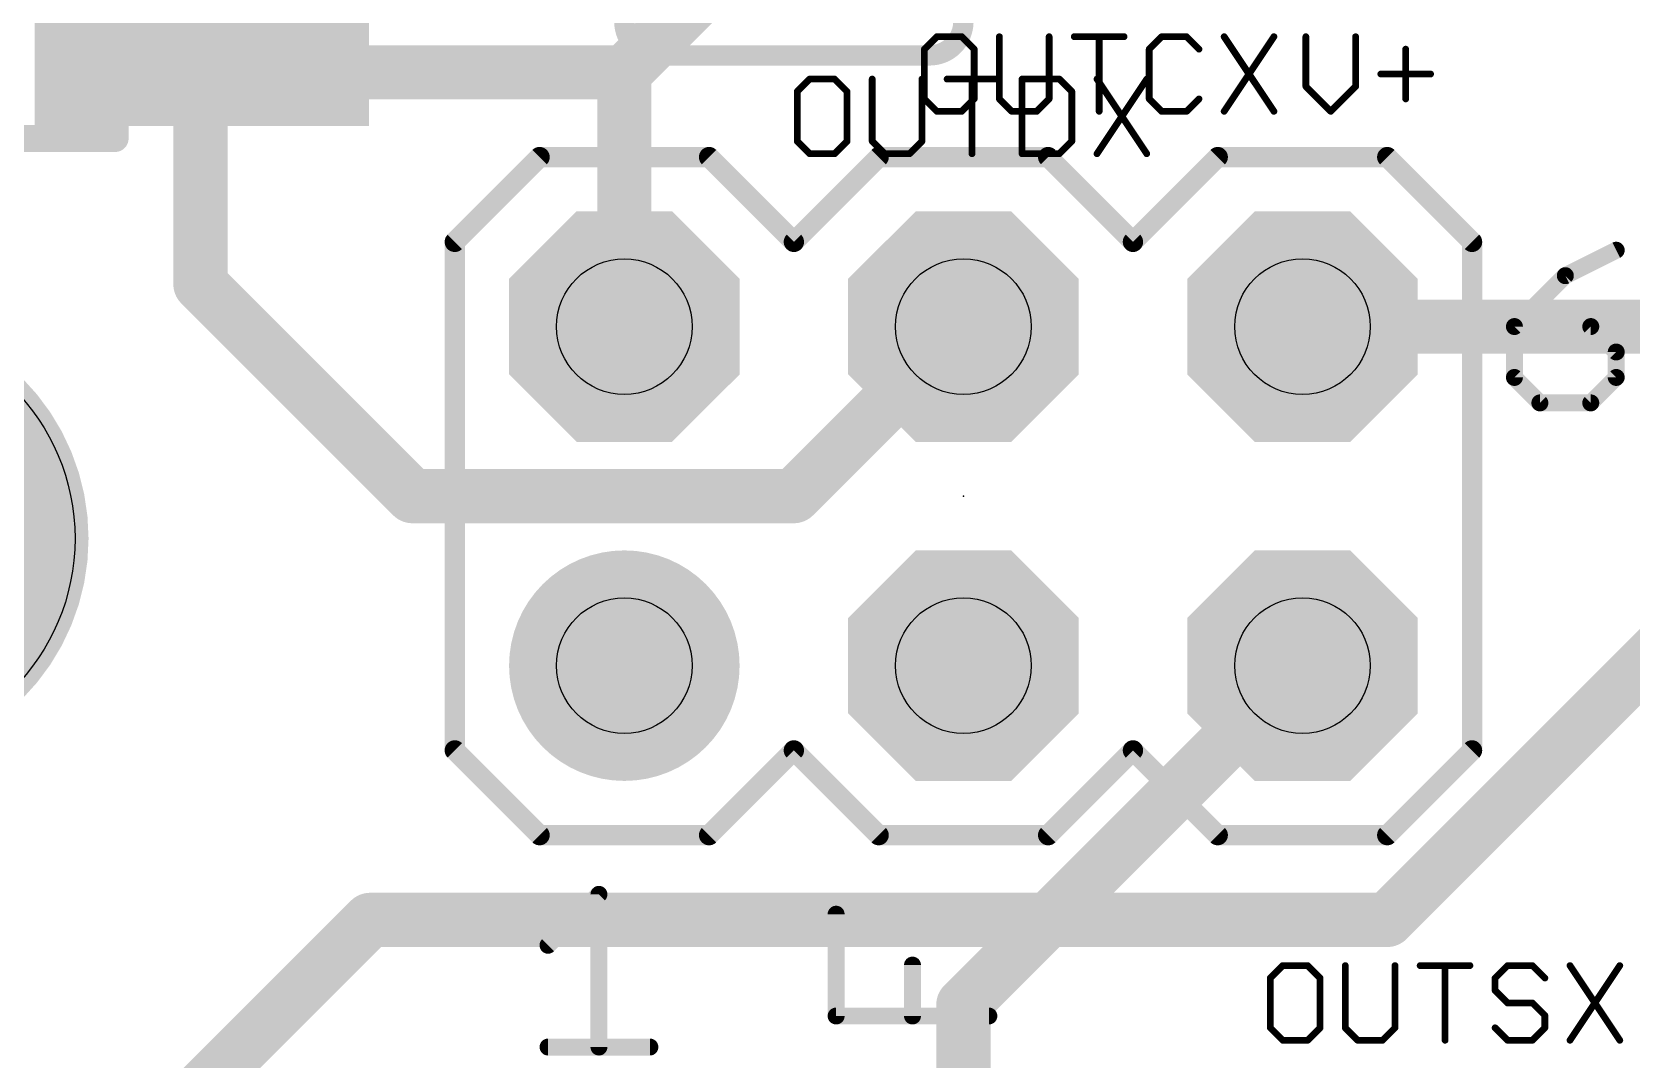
# Model space of a CAD drawing. Extents: x 34.1 to 120.9, y -11.6 to 61.2.
# Drawn here: x 76.21 to 88.19, y 26.9 to 34.59 of the extents above; entities that cross this region are included whole.
import ezdxf

# ---------------------------------------------------------------- set-up
doc = ezdxf.new("R2010")
doc.units = 0
for name, color, linetype in [('1', 22, 'CONTINUOUS'), ('16', 175, 'CONTINUOUS'), ('17', 82, 'CONTINUOUS'), ('20', 7, 'CONTINUOUS'), ('21', 253, 'CONTINUOUS'), ('23', 7, 'CONTINUOUS'), ('27', 253, 'CONTINUOUS'), ('29', 253, 'CONTINUOUS'), ('30', 253, 'CONTINUOUS'), ('31', 253, 'CONTINUOUS'), ('44', 253, 'CONTINUOUS'), ('51', 253, 'CONTINUOUS')]:
    doc.layers.add(name, color=color, linetype=linetype)

# ---------------------------------------------------------------- blocks, each defined once
blk = doc.blocks.new('RECT')
blk.add_solid([(-0.5, -0.5), (0.5, -0.5), (-0.5, 0.5), (0.5, 0.5)])
blk = doc.blocks.new('ROUNDP')
at = {"const_width": 0.5}
blk.add_lwpolyline([(0, -0.25, 1), (0, 0.25, 1), (0, -0.25)], format="xyb", dxfattribs=at)
blk = doc.blocks.new('OCTAGONP')
at = {"const_width": 0.5}
blk.add_lwpolyline([(-0.25, -0.1036), (-0.25, 0.1036), (-0.1036, 0.25), (0.1036, 0.25), (0.25, 0.1036), (0.25, -0.1036), (0.1036, -0.25), (-0.1036, -0.25), (-0.25, -0.1036), (-0.25, 0.1036)], dxfattribs=at)

msp = doc.modelspace()

# ---------------------------------------------------------------- linework, layer by layer
at = {"layer": '1', "const_width": 0.4064}
for points in [[(80.645, 34.29), (81.915, 35.56)], [(77.53, 34.29), (80.645, 34.29)], [(86.36, 27.94), (90.17, 31.75)], [(78.74, 27.94), (77.47, 26.67)], [(86.36, 27.94), (78.74, 27.94)]]:
    msp.add_lwpolyline(points, dxfattribs=at)
at = {"layer": '1', "const_width": 0.2032}
for points in [[(77.53, 34.3916, 1), (77.53, 34.1884)], [(80.5732, 34.3618, 1), (80.7168, 34.2182)], [(80.645, 34.1884, 1), (80.645, 34.3916)], [(78.74, 28.0416, 1), (78.74, 27.8384)], [(78.8118, 27.8682, 1), (78.6682, 28.0118)], [(86.2882, 28.0118, 1), (86.4318, 27.8682)], [(86.36, 27.8384, 1), (86.36, 28.0416)]]:
    msp.add_lwpolyline(points, format="xyb", dxfattribs=at)
at = {"layer": '16', "const_width": 0.4064}
for points in [[(81.915, 35.56), (80.645, 34.29)], [(77.47, 32.7025), (77.47, 34.925)], [(80.645, 34.29), (80.645, 32.385)], [(79.0575, 31.115), (77.47, 32.7025)], [(81.915, 31.115), (83.185, 32.385)], [(85.725, 32.385), (90.9828, 32.385)], [(79.0575, 31.115), (81.915, 31.115)], [(85.725, 29.845), (83.185, 27.305)], [(83.185, 27.305), (83.185, 23.495)]]:
    msp.add_lwpolyline(points, dxfattribs=at)
at = {"layer": '16', "const_width": 0.2032}
for points in [[(80.7466, 34.29, 1), (80.5434, 34.29)], [(80.5732, 34.3618, 1), (80.7168, 34.2182)], [(77.5418, 32.7743, 1), (77.3982, 32.6307)], [(77.3684, 32.7025, 1), (77.5716, 32.7025)], [(80.5434, 32.385, 1), (80.7466, 32.385)], [(83.2568, 32.3132, 1), (83.1132, 32.4568)], [(85.725, 32.4866, 1), (85.725, 32.2834)], [(79.0575, 31.2166, 1), (79.0575, 31.0134)], [(78.9857, 31.0432, 1), (79.1293, 31.1868)], [(81.8432, 31.1868, 1), (81.9868, 31.0432)], [(81.915, 31.0134, 1), (81.915, 31.2166)], [(85.7968, 29.7732, 1), (85.6532, 29.9168)], [(83.2866, 27.305, 1), (83.0834, 27.305)], [(83.1132, 27.3768, 1), (83.2568, 27.2332)]]:
    msp.add_lwpolyline(points, format="xyb", dxfattribs=at)
at = {"layer": '20', "const_width": 0.0254}
msp.add_lwpolyline([(80.6196, 0, 0.1623), (99.9998, 38.7604)], format="xyb", dxfattribs=at)
at = {"layer": '20'}
msp.add_circle((74.93, 30.7975), 1.6, dxfattribs=at)
at = {"layer": '21'}
for points, const_width in [([(80.645, 34.671, 0.4142), (80.899, 34.417)], 0.1524), ([(82.931, 34.417, 0.4142), (83.185, 34.671)], 0.1524), ([(82.9861, 34.5699, 1), (82.9861, 34.5445)], 0.0254), ([(82.9951, 34.5482, 1), (82.9771, 34.5662)], 0.0254), ([(83.1815, 34.5662, 1), (83.1636, 34.5482)], 0.0254), ([(83.1725, 34.5445, 1), (83.1725, 34.5699)], 0.0254), ([(83.4669, 34.5572, 1), (83.4415, 34.5572)], 0.0254), ([(83.8398, 34.5572, 1), (83.8144, 34.5572)], 0.0254), ([(84.0155, 34.5699, 1), (84.0155, 34.5445)], 0.0254), ([(84.2146, 34.5572, 1), (84.1892, 34.5572)], 0.0254), ([(84.3884, 34.5445, 1), (84.3884, 34.5699)], 0.0254), ([(84.67, 34.5699, 1), (84.67, 34.5445)], 0.0254), ([(84.679, 34.5482, 1), (84.6611, 34.5662)], 0.0254), ([(84.8654, 34.5662, 1), (84.8475, 34.5482)], 0.0254), ([(84.8565, 34.5445, 1), (84.8565, 34.5699)], 0.0254), ([(85.1487, 34.5642, 1), (85.1276, 34.5501)], 0.0254), ([(85.5216, 34.5501, 1), (85.5004, 34.5642)], 0.0254), ([(85.7631, 34.5572, 1), (85.7377, 34.5572)], 0.0254), ([(86.1359, 34.5572, 1), (86.1106, 34.5572)], 0.0254), ([(80.899, 34.4551, 1), (80.899, 34.3789)], 0.0762), ([(80.899, 34.3789, 1), (80.899, 34.4551)], 0.0762), ([(82.931, 34.4551, 1), (82.931, 34.3789)], 0.0762), ([(82.9056, 34.464, 1), (82.8802, 34.464)], 0.0254), ([(82.8839, 34.4729, 1), (82.9019, 34.455)], 0.0254), ([(82.931, 34.3789, 1), (82.931, 34.4551)], 0.0762), ([(83.2784, 34.464, 1), (83.2531, 34.464)], 0.0254), ([(83.2568, 34.455, 1), (83.2747, 34.4729)], 0.0254), ([(84.5895, 34.464, 1), (84.5641, 34.464)], 0.0254), ([(84.5678, 34.4729, 1), (84.5858, 34.455)], 0.0254), ([(84.9407, 34.455, 1), (84.9587, 34.4729)], 0.0254), ([(86.5108, 34.464, 1), (86.4854, 34.464)], 0.0254), ([(86.3117, 34.2902, 1), (86.3117, 34.2648)], 0.0254), ([(86.6846, 34.2648, 1), (86.6846, 34.2902)], 0.0254), ([(81.9531, 34.1465, 1), (81.9277, 34.1465)], 0.0254), ([(81.9314, 34.1554, 1), (81.9494, 34.1375)], 0.0254), ([(82.0336, 34.2524, 1), (82.0336, 34.227)], 0.0254), ([(82.0426, 34.2307, 1), (82.0246, 34.2487)], 0.0254), ([(82.229, 34.2487, 1), (82.2111, 34.2307)], 0.0254), ([(82.22, 34.227, 1), (82.22, 34.2524)], 0.0254), ([(82.326, 34.1465, 1), (82.3006, 34.1465)], 0.0254), ([(82.3043, 34.1375, 1), (82.3222, 34.1554)], 0.0254), ([(82.5144, 34.2397, 1), (82.489, 34.2397)], 0.0254), ([(82.8873, 34.2397, 1), (82.8619, 34.2397)], 0.0254), ([(83.063, 34.2524, 1), (83.063, 34.227)], 0.0254), ([(83.2621, 34.2397, 1), (83.2367, 34.2397)], 0.0254), ([(83.4359, 34.227, 1), (83.4359, 34.2524)], 0.0254), ([(83.637, 34.2397, 1), (83.6116, 34.2397)], 0.0254), ([(83.6243, 34.2524, 1), (83.6243, 34.227)], 0.0254), ([(83.9129, 34.2487, 1), (83.895, 34.2307)], 0.0254), ([(83.904, 34.227, 1), (83.904, 34.2524)], 0.0254), ([(84.0099, 34.1465, 1), (83.9845, 34.1465)], 0.0254), ([(83.9882, 34.1375, 1), (84.0062, 34.1554)], 0.0254), ([(84.1962, 34.2467, 1), (84.1751, 34.2326)], 0.0254), ([(84.5691, 34.2326, 1), (84.5479, 34.2467)], 0.0254), ([(85.7594, 34.1933, 1), (85.7414, 34.1753)], 0.0254), ([(85.7377, 34.1843, 1), (85.7631, 34.1843)], 0.0254), ([(86.1106, 34.1843, 1), (86.1359, 34.1843)], 0.0254), ([(86.1322, 34.1753, 1), (86.1143, 34.1933)], 0.0254), ([(82.9019, 34.1001, 1), (82.8839, 34.0821)], 0.0254), ([(82.8802, 34.0911, 1), (82.9056, 34.0911)], 0.0254), ([(83.2531, 34.0911, 1), (83.2784, 34.0911)], 0.0254), ([(83.2747, 34.0821, 1), (83.2568, 34.1001)], 0.0254), ([(83.4632, 34.1001, 1), (83.4452, 34.0821)], 0.0254), ([(83.4415, 34.0911, 1), (83.4669, 34.0911)], 0.0254), ([(83.8144, 34.0911, 1), (83.8398, 34.0911)], 0.0254), ([(83.836, 34.0821, 1), (83.8181, 34.1001)], 0.0254), ([(84.5858, 34.1001, 1), (84.5678, 34.0821)], 0.0254), ([(84.5641, 34.0911, 1), (84.5895, 34.0911)], 0.0254), ([(84.9587, 34.0821, 1), (84.9407, 34.1001)], 0.0254), ([(86.4854, 34.0911, 1), (86.5108, 34.0911)], 0.0254), ([(82.9861, 34.0106, 1), (82.9861, 33.9852)], 0.0254), ([(82.9771, 33.9889, 1), (82.9951, 34.0069)], 0.0254), ([(83.1636, 34.0069, 1), (83.1815, 33.9889)], 0.0254), ([(83.1725, 33.9852, 1), (83.1725, 34.0106)], 0.0254), ([(83.5474, 34.0106, 1), (83.5474, 33.9852)], 0.0254), ([(83.5384, 33.9889, 1), (83.5564, 34.0069)], 0.0254), ([(83.7249, 34.0069, 1), (83.7428, 33.9889)], 0.0254), ([(83.7338, 33.9852, 1), (83.7338, 34.0106)], 0.0254), ([(84.1892, 33.9979, 1), (84.2146, 33.9979)], 0.0254), ([(84.67, 34.0106, 1), (84.67, 33.9852)], 0.0254), ([(84.6611, 33.9889, 1), (84.679, 34.0069)], 0.0254), ([(84.8475, 34.0069, 1), (84.8654, 33.9889)], 0.0254), ([(84.8565, 33.9852, 1), (84.8565, 34.0106)], 0.0254), ([(85.1276, 34.0049, 1), (85.1487, 33.9909)], 0.0254), ([(85.5004, 33.9909, 1), (85.5216, 34.0049)], 0.0254), ([(85.9278, 34.0069, 1), (85.9458, 33.9889)], 0.0254), ([(85.9278, 33.9889, 1), (85.9458, 34.0069)], 0.0254), ([(80.01, 33.6931, 1), (80.01, 33.6169)], 0.0762), ([(80.0369, 33.6281, 1), (79.9831, 33.6819)], 0.0762), ([(81.3069, 33.6819, 1), (81.2531, 33.6281)], 0.0762), ([(81.28, 33.6169, 1), (81.28, 33.6931)], 0.0762), ([(81.9494, 33.7826, 1), (81.9314, 33.7646)], 0.0254), ([(81.9277, 33.7736, 1), (81.9531, 33.7736)], 0.0254), ([(82.0336, 33.6931, 1), (82.0336, 33.6677)], 0.0254), ([(82.0246, 33.6714, 1), (82.0426, 33.6894)], 0.0254), ([(82.2111, 33.6894, 1), (82.229, 33.6714)], 0.0254), ([(82.22, 33.6677, 1), (82.22, 33.6931)], 0.0254), ([(82.3006, 33.7736, 1), (82.326, 33.7736)], 0.0254), ([(82.3222, 33.7646, 1), (82.3043, 33.7826)], 0.0254), ([(82.55, 33.6931, 1), (82.55, 33.6169)], 0.0762), ([(82.5107, 33.7826, 1), (82.4927, 33.7646)], 0.0254), ([(82.489, 33.7736, 1), (82.5144, 33.7736)], 0.0254), ([(82.5769, 33.6281, 1), (82.5231, 33.6819)], 0.0762), ([(82.5949, 33.6931, 1), (82.5949, 33.6677)], 0.0254), ([(82.5859, 33.6714, 1), (82.6039, 33.6894)], 0.0254), ([(82.7724, 33.6894, 1), (82.7903, 33.6714)], 0.0254), ([(82.7813, 33.6677, 1), (82.7813, 33.6931)], 0.0254), ([(82.8619, 33.7736, 1), (82.8873, 33.7736)], 0.0254), ([(82.8835, 33.7646, 1), (82.8656, 33.7826)], 0.0254), ([(83.2367, 33.6804, 1), (83.2621, 33.6804)], 0.0254), ([(83.6243, 33.6931, 1), (83.6243, 33.6677)], 0.0254), ([(83.6116, 33.6804, 1), (83.637, 33.6804)], 0.0254), ([(83.8469, 33.6819, 1), (83.7931, 33.6281)], 0.0762), ([(83.82, 33.6169, 1), (83.82, 33.6931)], 0.0762), ([(83.895, 33.6894, 1), (83.9129, 33.6714)], 0.0254), ([(83.904, 33.6677, 1), (83.904, 33.6931)], 0.0254), ([(83.9845, 33.7736, 1), (84.0099, 33.7736)], 0.0254), ([(84.0062, 33.7646, 1), (83.9882, 33.7826)], 0.0254), ([(84.1751, 33.6874, 1), (84.1962, 33.6734)], 0.0254), ([(84.5479, 33.6734, 1), (84.5691, 33.6874)], 0.0254), ([(85.09, 33.6931, 1), (85.09, 33.6169)], 0.0762), ([(85.1169, 33.6281, 1), (85.0631, 33.6819)], 0.0762), ([(86.3869, 33.6819, 1), (86.3331, 33.6281)], 0.0762), ([(86.36, 33.6169, 1), (86.36, 33.6931)], 0.0762), ([(79.4131, 33.02, 1), (79.3369, 33.02)], 0.0762), ([(79.3481, 33.0469, 1), (79.4019, 32.9931)], 0.0762), ([(81.8881, 33.0469, 1), (81.9419, 32.9931)], 0.0762), ([(81.8881, 32.9931, 1), (81.9419, 33.0469)], 0.0762), ([(84.4281, 33.0469, 1), (84.4819, 32.9931)], 0.0762), ([(84.4281, 32.9931, 1), (84.4819, 33.0469)], 0.0762), ([(87.0331, 33.02, 1), (86.9569, 33.02)], 0.0762), ([(86.9681, 32.9931, 1), (87.0219, 33.0469)], 0.0762), ([(88.0893, 32.9291, 1), (88.061, 32.9859)], 0.0635), ([(87.6796, 32.7952, 1), (87.708, 32.7384)], 0.0635), ([(87.7163, 32.7444, 1), (87.6714, 32.7893)], 0.0635), ([(87.3443, 32.3855, 1), (87.2807, 32.3855)], 0.0635), ([(87.3125, 32.4172, 1), (87.3125, 32.3537)], 0.0635), ([(87.29, 32.4079, 1), (87.335, 32.363)], 0.0635), ([(87.9069, 32.4079, 1), (87.862, 32.363)], 0.0635), ([(87.8845, 32.3537, 1), (87.8845, 32.4172)], 0.0635), ([(88.1069, 32.1948, 1), (88.0434, 32.1948)], 0.0635), ([(88.0527, 32.1724, 1), (88.0976, 32.2173)], 0.0635), ([(87.2807, 32.0042, 1), (87.3443, 32.0042)], 0.0635), ([(87.335, 32.0266, 1), (87.29, 31.9817)], 0.0635), ([(88.0434, 32.0042, 1), (88.1069, 32.0042)], 0.0635), ([(88.0976, 31.9817, 1), (88.0527, 32.0266)], 0.0635), ([(87.5032, 31.8453, 1), (87.5032, 31.7818)], 0.0635), ([(87.4807, 31.791, 1), (87.5256, 31.836)], 0.0635), ([(87.862, 31.836, 1), (87.9069, 31.791)], 0.0635), ([(87.8845, 31.7818, 1), (87.8845, 31.8453)], 0.0635), ([(79.3369, 29.21, 1), (79.4131, 29.21)], 0.0762), ([(79.4019, 29.2369, 1), (79.3481, 29.1831)], 0.0762), ([(81.9419, 29.2369, 1), (81.8881, 29.1831)], 0.0762), ([(81.9419, 29.1831, 1), (81.8881, 29.2369)], 0.0762), ([(84.4819, 29.2369, 1), (84.4281, 29.1831)], 0.0762), ([(84.4819, 29.1831, 1), (84.4281, 29.2369)], 0.0762), ([(86.9569, 29.21, 1), (87.0331, 29.21)], 0.0762), ([(87.0219, 29.1831, 1), (86.9681, 29.2369)], 0.0762), ([(80.01, 28.6131, 1), (80.01, 28.5369)], 0.0762), ([(81.28, 28.5369, 1), (81.28, 28.6131)], 0.0762), ([(82.55, 28.6131, 1), (82.55, 28.5369)], 0.0762), ([(83.82, 28.5369, 1), (83.82, 28.6131)], 0.0762), ([(85.09, 28.6131, 1), (85.09, 28.5369)], 0.0762), ([(86.36, 28.5369, 1), (86.36, 28.6131)], 0.0762), ([(79.9831, 28.5481, 1), (80.0369, 28.6019)], 0.0762), ([(81.2531, 28.6019, 1), (81.3069, 28.5481)], 0.0762), ([(82.5231, 28.5481, 1), (82.5769, 28.6019)], 0.0762), ([(83.7931, 28.6019, 1), (83.8469, 28.5481)], 0.0762), ([(85.0631, 28.5481, 1), (85.1169, 28.6019)], 0.0762), ([(86.3331, 28.6019, 1), (86.3869, 28.5481)], 0.0762), ([(80.4866, 28.1315, 1), (80.4231, 28.1315)], 0.0635), ([(80.4773, 28.109, 1), (80.4324, 28.1539)], 0.0635), ([(80.051, 27.7726, 1), (80.096, 27.7277)], 0.0635), ([(85.5771, 27.6103, 1), (85.5771, 27.5849)], 0.0254), ([(85.586, 27.5886, 1), (85.5681, 27.6066)], 0.0254), ([(85.7725, 27.6066, 1), (85.7545, 27.5886)], 0.0254), ([(85.7635, 27.5849, 1), (85.7635, 27.6103)], 0.0254), ([(86.0579, 27.5976, 1), (86.0325, 27.5976)], 0.0254), ([(86.4307, 27.5976, 1), (86.4053, 27.5976)], 0.0254), ([(86.6065, 27.6103, 1), (86.6065, 27.5849)], 0.0254), ([(86.8056, 27.5976, 1), (86.7802, 27.5976)], 0.0254), ([(86.9793, 27.5849, 1), (86.9793, 27.6103)], 0.0254), ([(87.261, 27.6103, 1), (87.261, 27.5849)], 0.0254), ([(87.27, 27.5886, 1), (87.252, 27.6066)], 0.0254), ([(87.4564, 27.6066, 1), (87.4384, 27.5886)], 0.0254), ([(87.4474, 27.5849, 1), (87.4474, 27.6103)], 0.0254), ([(87.7396, 27.6046, 1), (87.7185, 27.5905)], 0.0254), ([(88.1125, 27.5905, 1), (88.0914, 27.6046)], 0.0254), ([(85.4965, 27.5044, 1), (85.4711, 27.5044)], 0.0254), ([(85.4749, 27.5133, 1), (85.4928, 27.4954)], 0.0254), ([(85.8694, 27.5044, 1), (85.844, 27.5044)], 0.0254), ([(85.8477, 27.4954, 1), (85.8657, 27.5133)], 0.0254), ([(87.1805, 27.5044, 1), (87.1551, 27.5044)], 0.0254), ([(87.1588, 27.5133, 1), (87.1768, 27.4954)], 0.0254), ([(87.5316, 27.4954, 1), (87.5496, 27.5133)], 0.0254), ([(87.1768, 27.4201, 1), (87.1588, 27.4022)], 0.0254), ([(87.1551, 27.4112, 1), (87.1805, 27.4112)], 0.0254), ([(87.261, 27.3306, 1), (87.261, 27.3052)], 0.0254), ([(87.252, 27.309, 1), (87.27, 27.3269)], 0.0254), ([(87.4564, 27.3269, 1), (87.4384, 27.309)], 0.0254), ([(87.4474, 27.3052, 1), (87.4474, 27.3306)], 0.0254), ([(87.5533, 27.2247, 1), (87.5279, 27.2247)], 0.0254), ([(87.5316, 27.2157, 1), (87.5496, 27.2337)], 0.0254), ([(85.4711, 27.1315, 1), (85.4965, 27.1315)], 0.0254), ([(85.4928, 27.1405, 1), (85.4749, 27.1225)], 0.0254), ([(85.844, 27.1315, 1), (85.8694, 27.1315)], 0.0254), ([(85.8657, 27.1225, 1), (85.8477, 27.1405)], 0.0254), ([(86.0541, 27.1405, 1), (86.0362, 27.1225)], 0.0254), ([(86.0325, 27.1315, 1), (86.0579, 27.1315)], 0.0254), ([(86.4053, 27.1315, 1), (86.4307, 27.1315)], 0.0254), ([(86.427, 27.1225, 1), (86.409, 27.1405)], 0.0254), ([(87.1768, 27.1405, 1), (87.1588, 27.1225)], 0.0254), ([(87.5279, 27.1315, 1), (87.5533, 27.1315)], 0.0254), ([(87.5496, 27.1225, 1), (87.5316, 27.1405)], 0.0254), ([(80.0735, 27.0192, 1), (80.0735, 26.9558)], 0.0635), ([(80.4231, 26.9875, 1), (80.4866, 26.9875)], 0.0635), ([(80.8362, 26.9558, 1), (80.8362, 27.0192)], 0.0635), ([(85.5771, 27.051, 1), (85.5771, 27.0256)], 0.0254), ([(85.5681, 27.0293, 1), (85.586, 27.0473)], 0.0254), ([(85.7545, 27.0473, 1), (85.7725, 27.0293)], 0.0254), ([(85.7635, 27.0256, 1), (85.7635, 27.051)], 0.0254), ([(86.1384, 27.051, 1), (86.1384, 27.0256)], 0.0254), ([(86.1294, 27.0293, 1), (86.1473, 27.0473)], 0.0254), ([(86.3158, 27.0473, 1), (86.3338, 27.0293)], 0.0254), ([(86.3248, 27.0256, 1), (86.3248, 27.051)], 0.0254), ([(86.7802, 27.0383, 1), (86.8056, 27.0383)], 0.0254), ([(87.261, 27.051, 1), (87.261, 27.0256)], 0.0254), ([(87.252, 27.0293, 1), (87.27, 27.0473)], 0.0254), ([(87.4384, 27.0473, 1), (87.4564, 27.0293)], 0.0254), ([(87.4474, 27.0256, 1), (87.4474, 27.051)], 0.0254), ([(87.7185, 27.0453, 1), (87.7396, 27.0313)], 0.0254), ([(88.0914, 27.0313, 1), (88.1125, 27.0453)], 0.0254)]:
    msp.add_lwpolyline(points, format="xyb", dxfattribs=dict(at, const_width=const_width))
for points, const_width in [([(82.9861, 34.5572), (82.8929, 34.464)], 0.0508), ([(83.1725, 34.5572), (82.9861, 34.5572)], 0.0508), ([(83.2657, 34.464), (83.1725, 34.5572)], 0.0508), ([(83.4542, 34.5572), (83.4542, 34.0911)], 0.0508), ([(83.8271, 34.0911), (83.8271, 34.5572)], 0.0508), ([(84.0155, 34.5572), (84.3884, 34.5572)], 0.0508), ([(84.2019, 33.9979), (84.2019, 34.5572)], 0.0508), ([(84.67, 34.5572), (84.5768, 34.464)], 0.0508), ([(84.8565, 34.5572), (84.67, 34.5572)], 0.0508), ([(84.9497, 34.464), (84.8565, 34.5572)], 0.0508), ([(85.1381, 34.5572), (85.511, 33.9979)], 0.0508), ([(85.511, 34.5572), (85.1381, 33.9979)], 0.0508), ([(85.7504, 34.5572), (85.7504, 34.1843)], 0.0508), ([(86.1232, 34.1843), (86.1232, 34.5572)], 0.0508), ([(80.899, 34.417), (82.931, 34.417)], 0.1524), ([(82.8929, 34.464), (82.8929, 34.0911)], 0.0508), ([(83.2657, 34.0911), (83.2657, 34.464)], 0.0508), ([(84.5768, 34.464), (84.5768, 34.0911)], 0.0508), ([(86.4981, 34.464), (86.4981, 34.0911)], 0.0508), ([(86.3117, 34.2775), (86.6846, 34.2775)], 0.0508), ([(82.0336, 34.2397), (81.9404, 34.1465)], 0.0508), ([(81.9404, 34.1465), (81.9404, 33.7736)], 0.0508), ([(82.22, 34.2397), (82.0336, 34.2397)], 0.0508), ([(82.3133, 34.1465), (82.22, 34.2397)], 0.0508), ([(82.3133, 33.7736), (82.3133, 34.1465)], 0.0508), ([(82.5017, 34.2397), (82.5017, 33.7736)], 0.0508), ([(82.8746, 33.7736), (82.8746, 34.2397)], 0.0508), ([(83.063, 34.2397), (83.4359, 34.2397)], 0.0508), ([(83.2494, 33.6804), (83.2494, 34.2397)], 0.0508), ([(83.6243, 34.2397), (83.6243, 33.6804)], 0.0508), ([(83.904, 34.2397), (83.6243, 34.2397)], 0.0508), ([(83.9972, 34.1465), (83.904, 34.2397)], 0.0508), ([(83.9972, 33.7736), (83.9972, 34.1465)], 0.0508), ([(84.1856, 34.2397), (84.5585, 33.6804)], 0.0508), ([(84.5585, 34.2397), (84.1856, 33.6804)], 0.0508), ([(85.7504, 34.1843), (85.9368, 33.9979)], 0.0508), ([(85.9368, 33.9979), (86.1232, 34.1843)], 0.0508), ([(82.8929, 34.0911), (82.9861, 33.9979)], 0.0508), ([(83.1725, 33.9979), (83.2657, 34.0911)], 0.0508), ([(83.4542, 34.0911), (83.5474, 33.9979)], 0.0508), ([(83.7338, 33.9979), (83.8271, 34.0911)], 0.0508), ([(84.5768, 34.0911), (84.67, 33.9979)], 0.0508), ([(84.8565, 33.9979), (84.9497, 34.0911)], 0.0508), ([(82.9861, 33.9979), (83.1725, 33.9979)], 0.0508), ([(83.5474, 33.9979), (83.7338, 33.9979)], 0.0508), ([(84.67, 33.9979), (84.8565, 33.9979)], 0.0508), ([(80.01, 33.655), (79.375, 33.02)], 0.1524), ([(80.01, 33.655), (81.28, 33.655)], 0.1524), ([(81.28, 33.655), (81.915, 33.02)], 0.1524), ([(81.915, 33.02), (82.55, 33.655)], 0.1524), ([(81.9404, 33.7736), (82.0336, 33.6804)], 0.0508), ([(82.0336, 33.6804), (82.22, 33.6804)], 0.0508), ([(82.22, 33.6804), (82.3133, 33.7736)], 0.0508), ([(82.55, 33.655), (83.82, 33.655)], 0.1524), ([(82.5017, 33.7736), (82.5949, 33.6804)], 0.0508), ([(82.5949, 33.6804), (82.7813, 33.6804)], 0.0508), ([(82.7813, 33.6804), (82.8746, 33.7736)], 0.0508), ([(83.6243, 33.6804), (83.904, 33.6804)], 0.0508), ([(83.82, 33.655), (84.455, 33.02)], 0.1524), ([(83.904, 33.6804), (83.9972, 33.7736)], 0.0508), ([(84.455, 33.02), (85.09, 33.655)], 0.1524), ([(85.09, 33.655), (86.36, 33.655)], 0.1524), ([(86.36, 33.655), (86.995, 33.02)], 0.1524), ([(79.375, 33.02), (79.375, 29.21)], 0.1524), ([(86.995, 33.02), (86.995, 29.21)], 0.1524), ([(88.0752, 32.9575), (87.6938, 32.7668)], 0.127), ([(87.6938, 32.7668), (87.3125, 32.3855)], 0.127), ([(87.3125, 32.3855), (87.3125, 32.0042)], 0.127), ([(87.8845, 32.3855), (87.3125, 32.3855)], 0.127), ([(88.0752, 32.1948), (87.8845, 32.3855)], 0.127), ([(88.0752, 32.0042), (88.0752, 32.1948)], 0.127), ([(87.3125, 32.0042), (87.5032, 31.8135)], 0.127), ([(87.8845, 31.8135), (88.0752, 32.0042)], 0.127), ([(87.5032, 31.8135), (87.8845, 31.8135)], 0.127), ([(79.375, 29.21), (80.01, 28.575)], 0.1524), ([(81.915, 29.21), (81.28, 28.575)], 0.1524), ([(82.55, 28.575), (81.915, 29.21)], 0.1524), ([(84.455, 29.21), (83.82, 28.575)], 0.1524), ([(85.09, 28.575), (84.455, 29.21)], 0.1524), ([(86.995, 29.21), (86.36, 28.575)], 0.1524), ([(81.28, 28.575), (80.01, 28.575)], 0.1524), ([(83.82, 28.575), (82.55, 28.575)], 0.1524), ([(86.36, 28.575), (85.09, 28.575)], 0.1524), ([(80.0735, 27.7502), (80.4548, 28.1315)], 0.127), ([(80.4548, 28.1315), (80.4548, 26.9875)], 0.127), ([(85.5771, 27.5976), (85.4838, 27.5044)], 0.0508), ([(85.7635, 27.5976), (85.5771, 27.5976)], 0.0508), ([(85.8567, 27.5044), (85.7635, 27.5976)], 0.0508), ([(86.0452, 27.5976), (86.0452, 27.1315)], 0.0508), ([(86.418, 27.1315), (86.418, 27.5976)], 0.0508), ([(86.6065, 27.5976), (86.9793, 27.5976)], 0.0508), ([(86.7929, 27.0383), (86.7929, 27.5976)], 0.0508), ([(87.261, 27.5976), (87.1678, 27.5044)], 0.0508), ([(87.4474, 27.5976), (87.261, 27.5976)], 0.0508), ([(87.5406, 27.5044), (87.4474, 27.5976)], 0.0508), ([(87.7291, 27.5976), (88.1019, 27.0383)], 0.0508), ([(88.1019, 27.5976), (87.7291, 27.0383)], 0.0508), ([(85.4838, 27.5044), (85.4838, 27.1315)], 0.0508), ([(85.8567, 27.1315), (85.8567, 27.5044)], 0.0508), ([(87.1678, 27.5044), (87.1678, 27.4112)], 0.0508), ([(87.1678, 27.4112), (87.261, 27.3179)], 0.0508), ([(87.261, 27.3179), (87.4474, 27.3179)], 0.0508), ([(87.4474, 27.3179), (87.5406, 27.2247)], 0.0508), ([(87.5406, 27.2247), (87.5406, 27.1315)], 0.0508), ([(85.4838, 27.1315), (85.5771, 27.0383)], 0.0508), ([(85.7635, 27.0383), (85.8567, 27.1315)], 0.0508), ([(86.0452, 27.1315), (86.1384, 27.0383)], 0.0508), ([(86.3248, 27.0383), (86.418, 27.1315)], 0.0508), ([(87.261, 27.0383), (87.1678, 27.1315)], 0.0508), ([(87.5406, 27.1315), (87.4474, 27.0383)], 0.0508), ([(80.0735, 26.9875), (80.8362, 26.9875)], 0.127), ([(85.5771, 27.0383), (85.7635, 27.0383)], 0.0508), ([(86.1384, 27.0383), (86.3248, 27.0383)], 0.0508), ([(87.4474, 27.0383), (87.261, 27.0383)], 0.0508)]:
    msp.add_lwpolyline(points, dxfattribs=dict(at, const_width=const_width))
at = {"layer": '23'}
msp.add_point((83.185, 31.115), dxfattribs=at)
at = {"layer": '27', "const_width": 0.127}
for points in [[(82.2315, 27.2201), (82.2315, 27.9827)], [(82.8035, 27.2201), (82.8035, 27.6014)], [(83.3755, 27.2201), (82.2315, 27.2201)]]:
    msp.add_lwpolyline(points, dxfattribs=at)
at = {"layer": '27', "const_width": 0.0635}
for points in [[(82.2633, 27.9827, 1), (82.1998, 27.9827)], [(82.8353, 27.6014, 1), (82.7718, 27.6014)], [(82.2315, 27.2518, 1), (82.2315, 27.1883)], [(82.1998, 27.2201, 1), (82.2633, 27.2201)], [(82.7718, 27.2201, 1), (82.8353, 27.2201)], [(83.3755, 27.1883, 1), (83.3755, 27.2518)]]:
    msp.add_lwpolyline(points, format="xyb", dxfattribs=at)
at = {"layer": '29', "const_width": 1.7016}
msp.add_lwpolyline([(74.93, 29.9467, 1), (74.93, 31.6483, 1), (74.93, 29.9467)], format="xyb", dxfattribs=at)
at = {"layer": '30', "const_width": 1.7016}
msp.add_lwpolyline([(74.93, 29.9467, 1), (74.93, 31.6483, 1), (74.93, 29.9467)], format="xyb", dxfattribs=at)
at = {"layer": '44'}
for centre in [(80.645, 32.385), (83.185, 32.385), (85.725, 32.385), (80.645, 29.845), (83.185, 29.845), (85.725, 29.845)]:
    msp.add_circle(centre, 0.508, dxfattribs=at)
at = {"layer": '51', "const_width": 0.2032}
for points in [[(76.33, 38.595), (76.33, 33.795)], [(76.83, 38.595), (76.83, 33.795)], [(76.33, 33.795), (73.03, 33.795)], [(76.83, 33.795), (76.33, 33.795)]]:
    msp.add_lwpolyline(points, dxfattribs=at)
at = {"layer": '51', "const_width": 0.1016}
for points in [[(76.33, 33.8458, 1), (76.33, 33.7442)], [(76.2792, 33.795, 1), (76.3808, 33.795)], [(76.33, 33.7442, 1), (76.33, 33.8458)], [(76.7792, 33.795, 1), (76.8808, 33.795)], [(76.83, 33.7442, 1), (76.83, 33.8458)]]:
    msp.add_lwpolyline(points, format="xyb", dxfattribs=at)

# ---------------------------------------------------------------- block references
at = {"layer": '1', "xscale": 0.6, "yscale": 2.2, "rotation": 90}
msp.add_blockref('RECT', (77.53, 34.29), dxfattribs=at)
at = {"layer": '17', "xscale": 1.524, "yscale": 1.524}
for name, p in [('OCTAGONP', (80.645, 32.385)), ('OCTAGONP', (80.645, 32.385)), ('OCTAGONP', (83.185, 32.385)), ('OCTAGONP', (83.185, 32.385)), ('OCTAGONP', (85.725, 32.385)), ('OCTAGONP', (85.725, 32.385)), ('ROUNDP', (80.645, 29.845)), ('ROUNDP', (80.645, 29.845)), ('OCTAGONP', (83.185, 29.845)), ('OCTAGONP', (83.185, 29.845)), ('OCTAGONP', (85.725, 29.845)), ('OCTAGONP', (85.725, 29.845))]:
    msp.add_blockref(name, p, dxfattribs=at)
at = {"layer": '29', "xscale": 0.8032, "yscale": 2.4032, "rotation": 90}
msp.add_blockref('RECT', (77.53, 34.29), dxfattribs=at)
at = {"layer": '29', "xscale": 1.7272, "yscale": 1.7272}
for name, p in [('OCTAGONP', (80.645, 32.385)), ('OCTAGONP', (83.185, 32.385)), ('OCTAGONP', (85.725, 32.385)), ('ROUNDP', (80.645, 29.845)), ('OCTAGONP', (83.185, 29.845)), ('OCTAGONP', (85.725, 29.845))]:
    msp.add_blockref(name, p, dxfattribs=at)
at = {"layer": '30', "xscale": 1.7272, "yscale": 1.7272}
for name, p in [('OCTAGONP', (80.645, 32.385)), ('OCTAGONP', (83.185, 32.385)), ('OCTAGONP', (85.725, 32.385)), ('ROUNDP', (80.645, 29.845)), ('OCTAGONP', (83.185, 29.845)), ('OCTAGONP', (85.725, 29.845))]:
    msp.add_blockref(name, p, dxfattribs=at)
at = {"layer": '31', "xscale": 0.6, "yscale": 2.2, "rotation": 90}
msp.add_blockref('RECT', (77.53, 34.29), dxfattribs=at)
at = {"layer": '51', "xscale": 0.49, "yscale": 1.1, "rotation": 90}
msp.add_blockref('RECT', (77.48, 34.29), dxfattribs=at)
at = {"layer": '51', "xscale": 0.508, "yscale": 0.508}
for p in [(80.645, 32.385), (83.185, 32.385), (85.725, 32.385), (80.645, 29.845), (83.185, 29.845), (85.725, 29.845)]:
    msp.add_blockref('RECT', p, dxfattribs=at)

doc.saveas('drawing.dxf')
